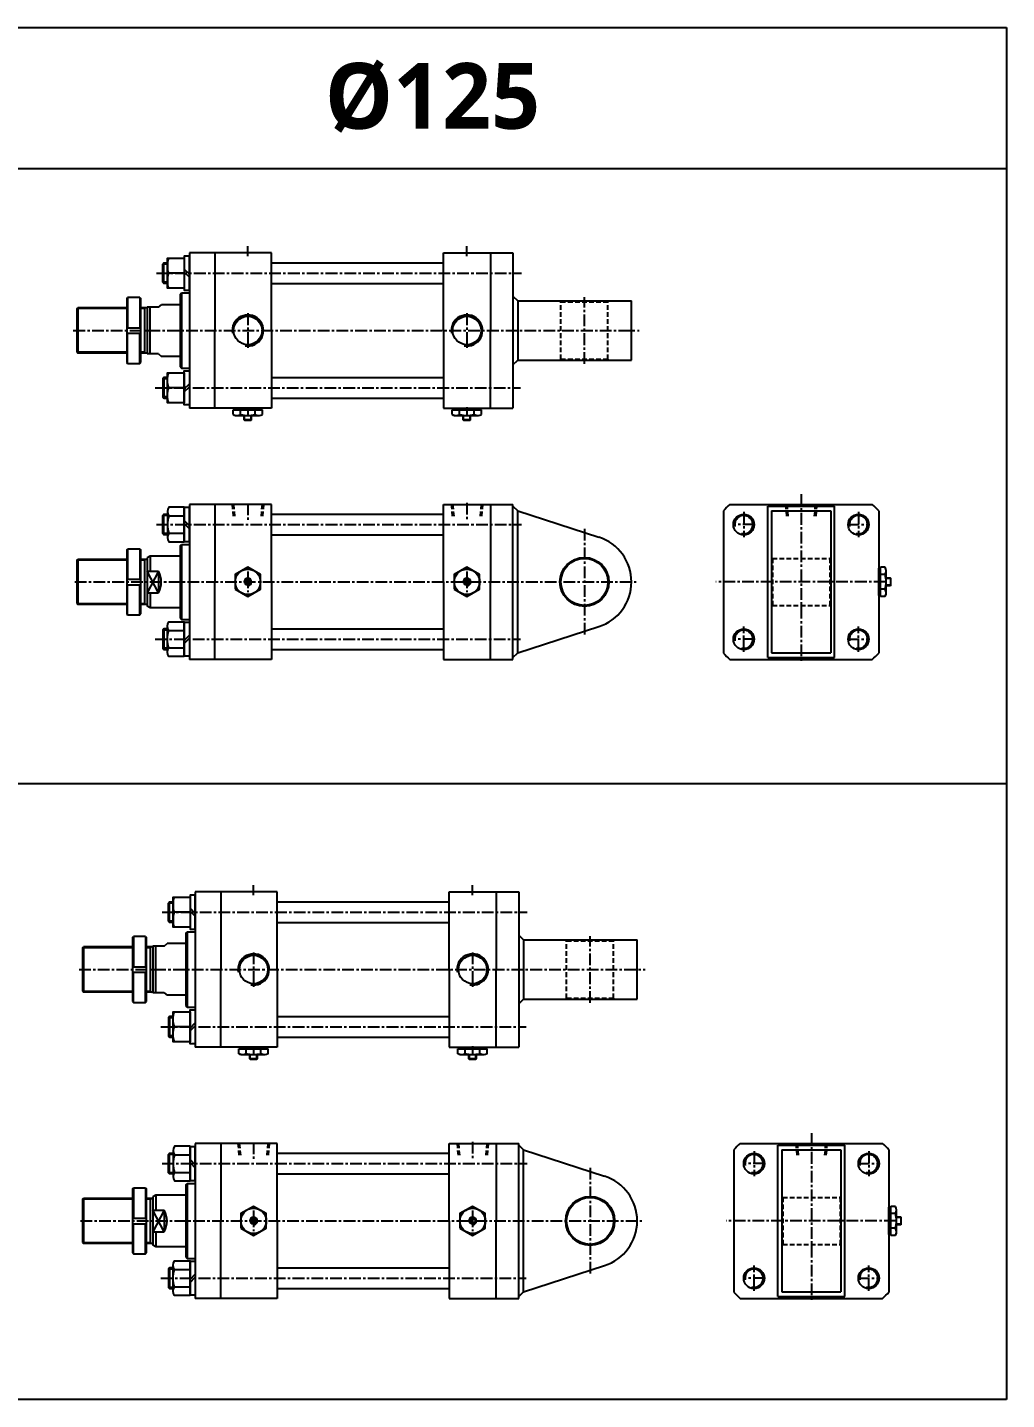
# Model space of a CAD drawing. Extents: x -819 to 9354, y 0 to 4161.
# Drawn here: x 4959 to 6001, y 2700 to 4161 of the extents above; entities that cross this region are included whole.
import ezdxf

# ---------------------------------------------------------------- set-up
doc = ezdxf.new("R2010")
doc.units = 0
doc.header["$LTSCALE"] = 10
doc.header["$MEASUREMENT"] = 0
for name, pattern in [('CENTER', [2, 1.25, -0.25, 0.25, -0.25]), ('CENTERX2', [4, 2.5, -0.5, 0.5, -0.5]), ('HIDDENX2', [0.75, 0.5, -0.25])]:
    doc.linetypes.add(name, pattern=pattern)
doc.layers.get('0').update_dxf_attribs({"linetype": 'CONTINUOUS'})
for name, color, linetype in [('CEN', 1, 'CENTERX2'), ('CENTER', 1, 'CENTER'), ('HID', 2, 'HIDDENX2'), ('Line', 7, 'CONTINUOUS'), ('ML', 7, 'CONTINUOUS')]:
    doc.layers.add(name, color=color, linetype=linetype)
doc.styles.add('문자', font='romans.shx')

msp = doc.modelspace()

# ---------------------------------------------------------------- linework, layer by layer
for p, q in [((2076.3, 4160.6), (6000.6, 4160.6)), ((6000.6, 4160.6), (6000.6, 2700.2)), ((2076.3, 4010.6), (6000.6, 4010.6)), ((6000.6, 3355.4), (0, 3355.4)), ((6000.6, 2700.2), (0, 2700.2))]:
    msp.add_line(p, q)
at = {"color": 7, "linetype": 'Continuous'}
for p, q in [((5178, 3748.5), (5178, 3753.5)), ((5178, 3753.5), (5184.3, 3753.5)), ((5179, 3753.5), (5179, 3755.5)), ((5179, 3755.5), (5208.2, 3755.5)), ((5184.3, 3753.5), (5209.2, 3753.5)), ((5185.8, 3748.5), (5185.8, 3753.5)), ((5201.4, 3748.5), (5201.4, 3753.5)), ((5208.2, 3753.5), (5208.2, 3755.5)), ((5209.2, 3748.5), (5209.2, 3753.5)), ((5411, 3748.5), (5411, 3753.5)), ((5411, 3753.5), (5417.3, 3753.5)), ((5412, 3753.5), (5412, 3755.5)), ((5412, 3755.5), (5441.2, 3755.5)), ((5417.3, 3753.5), (5442.2, 3753.5)), ((5418.8, 3748.5), (5418.8, 3753.5)), ((5434.4, 3748.5), (5434.4, 3753.5)), ((5441.2, 3753.5), (5441.2, 3755.5)), ((5442.2, 3748.5), (5442.2, 3753.5)), ((5181.2, 3747.5), (5206, 3747.5)), ((5189.6, 3747.8), (5189.6, 3747.8)), ((5189.6, 3743), (5189.6, 3747.5)), ((5189.6, 3743), (5190.1, 3742.5)), ((5197.6, 3743), (5189.6, 3743)), ((5190.1, 3742.5), (5197.1, 3742.5)), ((5197.6, 3743), (5197.1, 3742.5)), ((5197.6, 3743), (5197.6, 3747.5)), ((5414.2, 3747.5), (5439, 3747.5)), ((5422.6, 3747.8), (5422.6, 3747.8)), ((5422.6, 3743), (5422.6, 3747.5)), ((5422.6, 3743), (5423.1, 3742.5)), ((5430.6, 3743), (5422.6, 3743)), ((5423.1, 3742.5), (5430.1, 3742.5)), ((5430.6, 3743), (5430.1, 3742.5)), ((5430.6, 3743), (5430.6, 3747.5)), ((5864.6, 3555.8), (5864.6, 3585)), ((5866.6, 3585), (5864.6, 3585)), ((5871.6, 3586), (5866.6, 3586)), ((5866.6, 3561.2), (5866.6, 3586)), ((5871.6, 3578.2), (5866.6, 3578.2)), ((5872.6, 3558), (5872.6, 3582.8)), ((5872.3, 3566.4), (5872.3, 3566.4)), ((5877.1, 3574.4), (5872.6, 3574.4)), ((5877.1, 3566.4), (5872.6, 3566.4)), ((5877.1, 3574.4), (5877.6, 3573.9)), ((5877.1, 3574.4), (5877.1, 3566.4)), ((5877.1, 3566.4), (5877.6, 3566.9)), ((5877.6, 3566.9), (5877.6, 3573.9)), ((5866.6, 3555.8), (5864.6, 3555.8)), ((5871.6, 3562.6), (5866.6, 3562.6)), ((5866.6, 3554.8), (5866.6, 3561.2)), ((5871.6, 3554.8), (5866.6, 3554.8)), ((5184.1, 3068.3), (5184.1, 3073.4)), ((5184.1, 3073.4), (5190.4, 3073.4)), ((5185.1, 3073.4), (5185.1, 3075.4)), ((5185.1, 3075.4), (5214.3, 3075.4)), ((5187.3, 3067.4), (5212.1, 3067.4)), ((5190.4, 3073.4), (5215.3, 3073.4)), ((5191.9, 3068.3), (5191.9, 3073.4)), ((5195.7, 3067.6), (5195.7, 3067.6)), ((5195.7, 3062.9), (5195.7, 3067.4)), ((5203.7, 3062.9), (5203.7, 3067.4)), ((5207.5, 3068.3), (5207.5, 3073.4)), ((5214.3, 3073.4), (5214.3, 3075.4)), ((5215.3, 3068.3), (5215.3, 3073.4)), ((5417.1, 3068.3), (5417.1, 3073.4)), ((5417.1, 3073.4), (5423.4, 3073.4)), ((5418.1, 3073.4), (5418.1, 3075.4)), ((5418.1, 3075.4), (5447.3, 3075.4)), ((5420.3, 3067.4), (5445.1, 3067.4)), ((5423.4, 3073.4), (5448.3, 3073.4)), ((5424.9, 3068.3), (5424.9, 3073.4)), ((5428.7, 3067.6), (5428.7, 3067.6)), ((5428.7, 3062.9), (5428.7, 3067.4)), ((5436.7, 3062.9), (5436.7, 3067.4)), ((5440.5, 3068.3), (5440.5, 3073.4)), ((5447.3, 3073.4), (5447.3, 3075.4)), ((5448.3, 3068.3), (5448.3, 3073.4)), ((5195.7, 3062.9), (5196.2, 3062.4)), ((5203.7, 3062.9), (5195.7, 3062.9)), ((5196.2, 3062.4), (5203.2, 3062.4)), ((5203.7, 3062.9), (5203.2, 3062.4)), ((5428.7, 3062.9), (5429.2, 3062.4)), ((5436.7, 3062.9), (5428.7, 3062.9)), ((5429.2, 3062.4), (5436.2, 3062.4)), ((5436.7, 3062.9), (5436.2, 3062.4)), ((5875.5, 2875.7), (5875.5, 2904.8)), ((5877.5, 2904.8), (5875.5, 2904.8)), ((5882.5, 2905.8), (5877.5, 2905.8)), ((5877.5, 2881), (5877.5, 2905.8)), ((5882.5, 2898.1), (5877.5, 2898.1)), ((5883.5, 2877.8), (5883.5, 2902.7)), ((5888, 2894.3), (5883.5, 2894.3)), ((5888, 2894.3), (5888.5, 2893.8)), ((5888, 2894.3), (5888, 2886.3)), ((5888.5, 2886.8), (5888.5, 2893.8)), ((5882.5, 2882.5), (5877.5, 2882.5)), ((5877.5, 2874.7), (5877.5, 2881)), ((5883.3, 2886.3), (5883.3, 2886.3)), ((5888, 2886.3), (5883.5, 2886.3)), ((5888, 2886.3), (5888.5, 2886.8)), ((5877.5, 2875.7), (5875.5, 2875.7)), ((5882.5, 2874.7), (5877.5, 2874.7))]:
    msp.add_line(p, q, dxfattribs=at)
for points in [[(5180.1, 3562.6), (5193.6, 3554.8), (5207.1, 3562.6), (5207.1, 3578.2), (5193.6, 3586), (5180.1, 3578.2)], [(5413.1, 3562.6), (5426.6, 3554.8), (5440.1, 3562.6), (5440.1, 3578.2), (5426.6, 3586), (5413.1, 3578.2)], [(5192.1, 3572.9), (5190.7, 3570.4), (5192.1, 3567.9), (5195, 3567.9), (5196.5, 3570.4), (5195, 3572.9)], [(5425.1, 3572.9), (5423.7, 3570.4), (5425.1, 3567.9), (5428, 3567.9), (5429.5, 3570.4), (5428, 3572.9)], [(5186.2, 2882.5), (5199.7, 2874.7), (5213.2, 2882.5), (5213.2, 2898.1), (5199.7, 2905.8), (5186.2, 2898.1)], [(5198.2, 2892.8), (5196.8, 2890.3), (5198.2, 2887.8), (5201.1, 2887.8), (5202.6, 2890.3), (5201.1, 2892.8)], [(5419.2, 2882.5), (5432.7, 2874.7), (5446.2, 2882.5), (5446.2, 2898.1), (5432.7, 2905.8), (5419.2, 2898.1)], [(5431.2, 2892.8), (5429.8, 2890.3), (5431.2, 2887.8), (5434.1, 2887.8), (5435.6, 2890.3), (5434.1, 2892.8)]]:
    msp.add_lwpolyline(points, close=True, dxfattribs=at)
for centre, radius in [((5193.6, 3570.4), 13.5), ((5426.6, 3570.4), 13.5), ((5193.6, 3570.4), 3.5), ((5426.6, 3570.4), 3.5), ((5199.7, 2890.3), 13.5), ((5199.7, 2890.3), 3.5), ((5432.7, 2890.3), 13.5), ((5432.7, 2890.3), 3.5)]:
    msp.add_circle(centre, radius, dxfattribs=at)
for centre, radius, start, end in [((5181.2, 3753.1), 5.62, 235.6158, 270), ((5181.9, 3755.7), 8.22, 241.7006, 298.2994), ((5193.6, 3778.9), 31.3, 255.6172, 270.0141), ((5193.6, 3778.9), 31.3, 269.9859, 284.3828), ((5205.3, 3755.7), 8.22, 241.7006, 298.2994), ((5414.2, 3753.1), 5.62, 235.6158, 270), ((5414.9, 3755.7), 8.22, 241.7006, 298.2994), ((5426.6, 3778.9), 31.3, 255.6172, 270.0141), ((5426.6, 3778.9), 31.3, 269.9859, 284.3828), ((5438.3, 3755.7), 8.22, 241.7006, 298.2994), ((5864.3, 3582.1), 8.22, 331.7006, 28.2994), ((5841.2, 3570.4), 31.3, 359.9859, 14.3828), ((5841.2, 3570.4), 31.3, 345.6172, 0.0141), ((5864.3, 3558.7), 8.22, 331.7006, 28.2994), ((5866.9, 3558), 5.62, 325.6158, 0), ((5187.3, 3073), 5.62, 235.6158, 270), ((5188, 3075.6), 8.22, 241.7006, 298.2994), ((5199.7, 3098.7), 31.3, 255.6172, 270.0141), ((5199.7, 3098.7), 31.3, 269.9859, 284.3828), ((5211.4, 3075.6), 8.22, 241.7006, 298.2994), ((5420.3, 3073), 5.62, 235.6158, 270), ((5421, 3075.6), 8.22, 241.7006, 298.2994), ((5432.7, 3098.7), 31.3, 255.6172, 270.0141), ((5432.7, 3098.7), 31.3, 269.9859, 284.3828), ((5444.4, 3075.6), 8.22, 241.7006, 298.2994), ((5875.3, 2901.9), 8.22, 331.7006, 28.2994), ((5852.2, 2890.3), 31.3, 359.9859, 14.3828), ((5852.2, 2890.3), 31.3, 345.6172, 0.0141), ((5875.3, 2878.6), 8.22, 331.7006, 28.2994), ((5877.9, 2877.8), 5.62, 325.6158, 0)]:
    msp.add_arc(centre, radius, start, end, dxfattribs=at)
at = {"layer": 'CEN', "color": 1, "linetype": 'CENTER'}
for p, q in [((5551.6, 3802.5), (5551.6, 3873.5)), ((5551.6, 3627), (5551.6, 3513.9)), ((5557.7, 3122.4), (5557.7, 3193.4)), ((5557.7, 2946.8), (5557.7, 2833.7))]:
    msp.add_line(p, q, dxfattribs=at)
at = {"layer": 'CENTER'}
for p, q in [((5721.1, 3644.9), (5721.1, 3617.9)), ((5843.1, 3644.9), (5843.1, 3617.9)), ((5732.7, 3631.4), (5709.4, 3631.4)), ((5831.4, 3631.4), (5854.7, 3631.4)), ((5721.1, 3495.9), (5721.1, 3522.9)), ((5843.1, 3495.9), (5843.1, 3522.9)), ((5732.7, 3509.4), (5709.4, 3509.4)), ((5831.4, 3509.4), (5854.7, 3509.4)), ((5732, 2964.7), (5732, 2937.8)), ((5854, 2964.7), (5854, 2937.8)), ((5743.7, 2951.3), (5720.3, 2951.3)), ((5842.3, 2951.3), (5865.7, 2951.3)), ((5732, 2815.8), (5732, 2842.7)), ((5854, 2815.8), (5854, 2842.7)), ((5743.7, 2829.3), (5720.3, 2829.3)), ((5842.3, 2829.3), (5865.7, 2829.3))]:
    msp.add_line(p, q, dxfattribs=at)
at = {"layer": 'HID'}
for p, q in [((5525.6, 3869.5), (5526.6, 3868.5)), ((5526.6, 3807.5), (5526.6, 3868.5)), ((5526.6, 3868.5), (5576.6, 3868.5)), ((5577.6, 3869.5), (5576.6, 3868.5)), ((5576.6, 3807.5), (5576.6, 3868.5)), ((5525.6, 3806.5), (5526.6, 3807.5)), ((5526.6, 3807.5), (5576.6, 3807.5)), ((5577.6, 3806.5), (5576.6, 3807.5)), ((5177, 3652.9), (5178.2, 3638.9)), ((5178.4, 3652.9), (5179.7, 3638.9)), ((5208.7, 3652.9), (5207.5, 3638.9)), ((5210.2, 3652.9), (5209, 3638.9)), ((5410, 3652.9), (5411.2, 3638.9)), ((5411.4, 3652.9), (5412.7, 3638.9)), ((5441.7, 3652.9), (5440.5, 3638.9)), ((5443.2, 3652.9), (5442, 3638.9)), ((5765.4, 3652.9), (5766.7, 3638.9)), ((5766.9, 3652.9), (5768.1, 3638.9)), ((5797.2, 3652.9), (5796, 3638.9)), ((5798.7, 3652.9), (5797.5, 3638.9)), ((5750.6, 3596.4), (5751.6, 3595.4)), ((5751.6, 3595.4), (5812.6, 3595.4)), ((5751.6, 3595.4), (5751.6, 3545.4)), ((5813.6, 3596.4), (5812.6, 3595.4)), ((5812.6, 3595.4), (5812.6, 3545.4)), ((5750.6, 3544.4), (5751.6, 3545.4)), ((5751.6, 3545.4), (5812.6, 3545.4)), ((5813.6, 3544.4), (5812.6, 3545.4)), ((5531.7, 3189.4), (5532.7, 3188.4)), ((5532.7, 3127.4), (5532.7, 3188.4)), ((5532.7, 3188.4), (5582.7, 3188.4)), ((5583.7, 3189.4), (5582.7, 3188.4)), ((5582.7, 3127.4), (5582.7, 3188.4)), ((5531.7, 3126.4), (5532.7, 3127.4)), ((5532.7, 3127.4), (5582.7, 3127.4)), ((5583.7, 3126.4), (5582.7, 3127.4)), ((5183.1, 2972.8), (5184.3, 2958.8)), ((5184.5, 2972.8), (5185.8, 2958.8)), ((5214.8, 2972.8), (5213.6, 2958.8)), ((5216.3, 2972.8), (5215.1, 2958.8)), ((5416.1, 2972.8), (5417.3, 2958.8)), ((5417.5, 2972.8), (5418.8, 2958.8)), ((5447.8, 2972.8), (5446.6, 2958.8)), ((5449.3, 2972.8), (5448.1, 2958.8)), ((5776.4, 2972.8), (5777.6, 2958.8)), ((5777.9, 2972.8), (5779.1, 2958.8)), ((5808.2, 2972.8), (5806.9, 2958.8)), ((5809.6, 2972.8), (5808.4, 2958.8)), ((5761.5, 2916.3), (5762.5, 2915.3)), ((5762.5, 2915.3), (5823.5, 2915.3)), ((5762.5, 2915.3), (5762.5, 2865.3)), ((5824.5, 2916.3), (5823.5, 2915.3)), ((5823.5, 2915.3), (5823.5, 2865.3)), ((5761.5, 2864.3), (5762.5, 2865.3)), ((5762.5, 2865.3), (5823.5, 2865.3)), ((5824.5, 2864.3), (5823.5, 2865.3))]:
    msp.add_line(p, q, dxfattribs=at)
at = {"layer": 'Line'}
for p, q in [((5108, 3908.7), (5103, 3908.7)), ((5108, 3889.4), (5103, 3889.4)), ((5064.7, 3861.3), (5011.8, 3861.3)), ((5083.6, 3861.3), (5079.7, 3861.3)), ((5083.6, 3861.3), (5084.9, 3862)), ((5064.7, 3814.8), (5011.8, 3814.8)), ((5083.6, 3814.8), (5079.7, 3814.8)), ((5083.6, 3814.8), (5084.9, 3814)), ((5108, 3786.7), (5103, 3786.7)), ((5108, 3767.4), (5103, 3767.4)), ((5108, 3641.1), (5103, 3641.1)), ((5108, 3621.8), (5103, 3621.8)), ((5064.7, 3593.7), (5011.8, 3593.7)), ((5083.6, 3593.7), (5079.7, 3593.7)), ((5083.6, 3593.7), (5084.9, 3594.4)), ((5098.6, 3558.9), (5086.6, 3582)), ((5098.6, 3582), (5086.6, 3558.9)), ((5064.7, 3547.2), (5011.8, 3547.2)), ((5083.6, 3547.2), (5079.7, 3547.2)), ((5083.6, 3547.2), (5084.9, 3546.4)), ((5108, 3519.1), (5103, 3519.1)), ((5108, 3499.8), (5103, 3499.8)), ((5114.1, 3228.5), (5109.1, 3228.5)), ((5114.1, 3209.2), (5109.1, 3209.2)), ((5070.8, 3181.1), (5017.9, 3181.1)), ((5089.7, 3181.1), (5085.8, 3181.1)), ((5089.7, 3181.1), (5091, 3181.9)), ((5070.8, 3134.6), (5017.9, 3134.6)), ((5089.7, 3134.6), (5085.8, 3134.6)), ((5089.7, 3134.6), (5091, 3133.9)), ((5114.1, 3106.5), (5109.1, 3106.5)), ((5114.1, 3087.2), (5109.1, 3087.2)), ((5114.1, 2960.9), (5109.1, 2960.9)), ((5114.1, 2941.6), (5109.1, 2941.6)), ((5070.8, 2913.5), (5017.9, 2913.5)), ((5089.7, 2913.5), (5085.8, 2913.5)), ((5089.7, 2913.5), (5091, 2914.3)), ((5104.7, 2878.7), (5092.7, 2901.8)), ((5104.7, 2901.8), (5092.7, 2878.7)), ((5070.8, 2867), (5017.9, 2867)), ((5089.7, 2867), (5085.8, 2867)), ((5089.7, 2867), (5091, 2866.3)), ((5114.1, 2838.9), (5109.1, 2838.9)), ((5114.1, 2819.6), (5109.1, 2819.6))]:
    msp.add_line(p, q, dxfattribs=at)
for centre, radius, start, end in [((5193.6, 3838), 16.6, 259.7841, 189.9064), ((5426.6, 3838), 16.6, 259.7841, 189.9064), ((5721.1, 3631.4), 9.65, 254.5871, 191.1), ((5843.1, 3631.4), 9.65, 254.5871, 191.1), ((5721.1, 3509.4), 9.65, 254.5871, 191.1), ((5843.1, 3509.4), 9.65, 254.5871, 191.1), ((5199.7, 3157.9), 16.6, 259.7841, 189.9064), ((5432.7, 3157.9), 16.6, 259.7841, 189.9064), ((5732, 2951.3), 9.65, 254.5871, 191.1), ((5854, 2951.3), 9.65, 254.5871, 191.1), ((5732, 2829.3), 9.65, 254.5871, 191.1), ((5854, 2829.3), 9.65, 254.5871, 191.1)]:
    msp.add_arc(centre, radius, start, end, dxfattribs=at)
at = {"layer": 'ML'}
for p, q in [((5131.6, 3920.5), (5131.6, 3755.5)), ((5158.6, 3920.5), (5131.6, 3920.5)), ((5158.6, 3920.5), (5158.6, 3838)), ((5218.6, 3920.5), (5158.6, 3920.5)), ((5218.6, 3838), (5218.6, 3920.5)), ((5401.6, 3838), (5401.6, 3920.5)), ((5401.6, 3920.5), (5451.6, 3920.5)), ((5451.6, 3920.5), (5451.6, 3838)), ((5451.6, 3920.5), (5475.6, 3920.5)), ((5475.6, 3920.5), (5475.6, 3755.5)), ((5104.3, 3888), (5104.3, 3910)), ((5108, 3912.9), (5108, 3885.2)), ((5126, 3903.4), (5131.6, 3897.8)), ((5126, 3900.2), (5131.6, 3894.6)), ((5218.6, 3910), (5401.6, 3910)), ((5126, 3899), (5109.4, 3899)), ((5218.6, 3888), (5401.6, 3888)), ((5064.7, 3872), (5065.7, 3873)), ((5064.7, 3872), (5064.7, 3804)), ((5065.7, 3873), (5065.7, 3841)), ((5078.7, 3873), (5065.7, 3873)), ((5078.7, 3873), (5078.7, 3841)), ((5078.7, 3873), (5079.7, 3872)), ((5079.7, 3804), (5079.7, 3872)), ((5121.6, 3876.5), (5123.1, 3878)), ((5121.6, 3876.5), (5121.6, 3799.5)), ((5123.1, 3878), (5123.1, 3798)), ((5123.1, 3878), (5131.6, 3878)), ((5475.6, 3874.5), (5480.6, 3869.5)), ((5011.6, 3861), (5012.6, 3862)), ((5011.6, 3861), (5011.6, 3815)), ((5064.7, 3862), (5012.6, 3862)), ((5012.6, 3862), (5012.6, 3814)), ((5086.6, 3862), (5079.7, 3862)), ((5083.6, 3862), (5083.6, 3814)), ((5086.6, 3863), (5086.6, 3813)), ((5098.6, 3863), (5086.6, 3863)), ((5089.6, 3813), (5089.6, 3863)), ((5098.6, 3863), (5101.6, 3865.5)), ((5121.6, 3865.5), (5101.6, 3865.5)), ((5480.6, 3869.5), (5480.6, 3806.5)), ((5480.6, 3869.5), (5601.6, 3869.5)), ((5601.6, 3806.5), (5601.6, 3869.5)), ((5064.7, 3841), (5079.7, 3841)), ((5064.7, 3835), (5079.7, 3835)), ((5065.7, 3803), (5065.7, 3835)), ((5078.7, 3803), (5078.7, 3835)), ((5158.6, 3755.5), (5158.6, 3838)), ((5218.6, 3838), (5218.6, 3755.5)), ((5401.6, 3838), (5401.6, 3755.5)), ((5451.6, 3755.5), (5451.6, 3838)), ((5011.6, 3815), (5012.6, 3814)), ((5064.7, 3814), (5012.6, 3814)), ((5086.6, 3814), (5079.7, 3814)), ((5098.6, 3813), (5086.6, 3813)), ((5098.6, 3813), (5101.6, 3810.5)), ((5064.7, 3804), (5065.7, 3803)), ((5065.7, 3803), (5078.7, 3803)), ((5078.7, 3803), (5079.7, 3804)), ((5121.6, 3810.5), (5101.6, 3810.5)), ((5121.6, 3799.5), (5123.1, 3798)), ((5123.1, 3798), (5131.6, 3798)), ((5475.6, 3801.5), (5480.6, 3806.5)), ((5480.6, 3806.5), (5601.6, 3806.5)), ((5504.7, 3806.5), (5504.7, 3806.5)), ((5104.3, 3788), (5104.3, 3766)), ((5108, 3763.2), (5108, 3790.9)), ((5218.6, 3788), (5401.6, 3788)), ((5126, 3777), (5109.4, 3777)), ((5126, 3775.8), (5131.6, 3781.4)), ((5126, 3772.6), (5131.6, 3778.2)), ((5158.6, 3755.5), (5131.6, 3755.5)), ((5218.6, 3755.5), (5158.6, 3755.5)), ((5218.6, 3766), (5401.6, 3766)), ((5401.6, 3755.5), (5451.6, 3755.5)), ((5451.6, 3755.5), (5475.6, 3755.5)), ((5158.6, 3652.9), (5131.6, 3652.9)), ((5131.6, 3652.9), (5131.6, 3487.9)), ((5218.6, 3652.9), (5158.6, 3652.9)), ((5158.6, 3652.9), (5158.6, 3570.4)), ((5218.6, 3570.4), (5218.6, 3652.9)), ((5401.6, 3652.9), (5451.6, 3652.9)), ((5401.6, 3570.4), (5401.6, 3652.9)), ((5451.6, 3652.9), (5451.6, 3570.4)), ((5451.6, 3652.9), (5475.6, 3652.9)), ((5475.6, 3487.9), (5475.6, 3652.9)), ((5706.3, 3652.9), (5857.8, 3652.9)), ((5104.3, 3620.4), (5104.3, 3642.4)), ((5108, 3645.3), (5108, 3617.6)), ((5109.4, 3640.7), (5126, 3640.7)), ((5218.6, 3642.4), (5401.6, 3642.4)), ((5475.6, 3650.9), (5480.6, 3645.9)), ((5480.6, 3494.9), (5480.6, 3645.9)), ((5480.6, 3645.9), (5567, 3618)), ((5699.6, 3646.2), (5699.6, 3494.7)), ((5746.6, 3489.9), (5746.6, 3650.9)), ((5746.6, 3650.9), (5817.6, 3650.9)), ((5750.6, 3645.9), (5750.6, 3494.9)), ((5750.6, 3645.9), (5813.6, 3645.9)), ((5813.6, 3645.9), (5813.6, 3494.9)), ((5817.6, 3489.9), (5817.6, 3650.9)), ((5864.6, 3646.2), (5864.6, 3494.7)), ((5109.4, 3622.2), (5126, 3622.2)), ((5126, 3635.8), (5131.6, 3630.2)), ((5126, 3632.6), (5131.6, 3627)), ((5121.6, 3608.9), (5123.1, 3610.4)), ((5121.6, 3608.9), (5121.6, 3531.9)), ((5123.1, 3610.4), (5123.1, 3530.4)), ((5123.1, 3610.4), (5131.6, 3610.4)), ((5218.6, 3620.4), (5401.6, 3620.4)), ((5011.6, 3593.4), (5012.6, 3594.4)), ((5011.6, 3593.4), (5011.6, 3547.4)), ((5064.7, 3594.4), (5012.6, 3594.4)), ((5012.6, 3594.4), (5012.6, 3546.4)), ((5064.7, 3604.4), (5065.7, 3605.4)), ((5064.7, 3604.4), (5064.7, 3536.4)), ((5065.7, 3605.4), (5065.7, 3573.4)), ((5078.7, 3605.4), (5065.7, 3605.4)), ((5078.7, 3605.4), (5078.7, 3573.4)), ((5078.7, 3605.4), (5079.7, 3604.4)), ((5079.7, 3536.4), (5079.7, 3604.4)), ((5086.6, 3594.4), (5079.7, 3594.4)), ((5083.6, 3594.4), (5083.6, 3546.4)), ((5089.6, 3597.9), (5086.6, 3596.2)), ((5086.6, 3596.2), (5086.6, 3544.7)), ((5121.6, 3597.9), (5089.6, 3597.9)), ((5089.6, 3597.9), (5089.6, 3582)), ((5086.6, 3582), (5098.6, 3582)), ((5098.6, 3582), (5098.6, 3558.9)), ((5064.7, 3573.4), (5079.7, 3573.4)), ((5064.7, 3567.4), (5079.7, 3567.4)), ((5065.7, 3535.4), (5065.7, 3567.4)), ((5078.7, 3535.4), (5078.7, 3567.4)), ((5158.6, 3487.9), (5158.6, 3570.4)), ((5218.6, 3570.4), (5218.6, 3487.9)), ((5401.6, 3570.4), (5401.6, 3487.9)), ((5451.6, 3487.9), (5451.6, 3570.4)), ((5086.6, 3558.9), (5098.6, 3558.9)), ((5089.6, 3558.9), (5089.6, 3542.9)), ((5011.6, 3547.4), (5012.6, 3546.4)), ((5064.7, 3546.4), (5012.6, 3546.4)), ((5064.7, 3536.4), (5065.7, 3535.4)), ((5065.7, 3535.4), (5078.7, 3535.4)), ((5078.7, 3535.4), (5079.7, 3536.4)), ((5086.6, 3546.4), (5079.7, 3546.4)), ((5089.6, 3542.9), (5086.6, 3544.7)), ((5121.6, 3542.9), (5089.6, 3542.9)), ((5104.3, 3520.4), (5104.3, 3498.4)), ((5108, 3495.6), (5108, 3523.3)), ((5121.6, 3531.9), (5123.1, 3530.4)), ((5123.1, 3530.4), (5131.6, 3530.4)), ((5218.6, 3520.4), (5401.6, 3520.4)), ((5480.6, 3494.9), (5567, 3522.8)), ((5109.4, 3518.7), (5126, 3518.7)), ((5126, 3508.2), (5131.6, 3513.8)), ((5126, 3505), (5131.6, 3510.6)), ((5109.4, 3500.2), (5126, 3500.2)), ((5218.6, 3498.4), (5401.6, 3498.4)), ((5475.6, 3489.9), (5480.6, 3494.9)), ((5750.6, 3494.9), (5813.6, 3494.9)), ((5158.6, 3487.9), (5131.6, 3487.9)), ((5218.6, 3487.9), (5158.6, 3487.9)), ((5401.6, 3487.9), (5451.6, 3487.9)), ((5451.6, 3487.9), (5475.6, 3487.9)), ((5706.3, 3487.9), (5857.8, 3487.9)), ((5746.6, 3489.9), (5817.6, 3489.9)), ((5110.4, 3207.9), (5110.4, 3229.9)), ((5114.1, 3232.7), (5114.1, 3205)), ((5137.7, 3240.4), (5137.7, 3075.4)), ((5164.7, 3240.4), (5137.7, 3240.4)), ((5164.7, 3240.4), (5164.7, 3157.9)), ((5224.7, 3240.4), (5164.7, 3240.4)), ((5224.7, 3157.9), (5224.7, 3240.4)), ((5224.7, 3229.9), (5407.7, 3229.9)), ((5407.7, 3157.9), (5407.7, 3240.4)), ((5407.7, 3240.4), (5457.7, 3240.4)), ((5457.7, 3240.4), (5457.7, 3157.9)), ((5457.7, 3240.4), (5481.7, 3240.4)), ((5481.7, 3240.4), (5481.7, 3075.4)), ((5132.1, 3218.9), (5115.5, 3218.9)), ((5132.1, 3223.2), (5137.7, 3217.6)), ((5132.1, 3220.1), (5137.7, 3214.5)), ((5224.7, 3207.9), (5407.7, 3207.9)), ((5070.8, 3191.9), (5071.8, 3192.9)), ((5070.8, 3191.9), (5070.8, 3123.9)), ((5071.8, 3192.9), (5071.8, 3160.9)), ((5084.8, 3192.9), (5071.8, 3192.9)), ((5084.8, 3192.9), (5084.8, 3160.9)), ((5084.8, 3192.9), (5085.8, 3191.9)), ((5085.8, 3123.9), (5085.8, 3191.9)), ((5104.7, 3182.9), (5107.7, 3185.4)), ((5127.7, 3185.4), (5107.7, 3185.4)), ((5127.7, 3196.4), (5129.2, 3197.9)), ((5127.7, 3196.4), (5127.7, 3119.4)), ((5129.2, 3197.9), (5129.2, 3117.9)), ((5129.2, 3197.9), (5137.7, 3197.9)), ((5481.7, 3194.4), (5486.7, 3189.4)), ((5486.7, 3189.4), (5607.7, 3189.4)), ((5486.7, 3189.4), (5486.7, 3126.4)), ((5607.7, 3126.4), (5607.7, 3189.4)), ((5017.7, 3180.9), (5018.7, 3181.9)), ((5017.7, 3180.9), (5017.7, 3134.9)), ((5070.8, 3181.9), (5018.7, 3181.9)), ((5018.7, 3181.9), (5018.7, 3133.9)), ((5092.7, 3181.9), (5085.8, 3181.9)), ((5089.7, 3181.9), (5089.7, 3133.9)), ((5092.7, 3182.9), (5092.7, 3132.9)), ((5104.7, 3182.9), (5092.7, 3182.9)), ((5095.7, 3132.9), (5095.7, 3182.9)), ((5070.8, 3160.9), (5085.8, 3160.9)), ((5070.8, 3154.9), (5085.8, 3154.9)), ((5071.8, 3122.9), (5071.8, 3154.9)), ((5084.8, 3122.9), (5084.8, 3154.9)), ((5164.7, 3075.4), (5164.7, 3157.9)), ((5224.7, 3157.9), (5224.7, 3075.4)), ((5407.7, 3157.9), (5407.7, 3075.4)), ((5457.7, 3075.4), (5457.7, 3157.9)), ((5017.7, 3134.9), (5018.7, 3133.9)), ((5070.8, 3133.9), (5018.7, 3133.9)), ((5092.7, 3133.9), (5085.8, 3133.9)), ((5104.7, 3132.9), (5092.7, 3132.9)), ((5104.7, 3132.9), (5107.7, 3130.4)), ((5127.7, 3130.4), (5107.7, 3130.4)), ((5481.7, 3121.4), (5486.7, 3126.4)), ((5486.7, 3126.4), (5607.7, 3126.4)), ((5510.8, 3126.4), (5510.8, 3126.4)), ((5070.8, 3123.9), (5071.8, 3122.9)), ((5071.8, 3122.9), (5084.8, 3122.9)), ((5084.8, 3122.9), (5085.8, 3123.9)), ((5114.1, 3083), (5114.1, 3110.7)), ((5127.7, 3119.4), (5129.2, 3117.9)), ((5129.2, 3117.9), (5137.7, 3117.9)), ((5110.4, 3107.9), (5110.4, 3085.9)), ((5132.1, 3096.9), (5115.5, 3096.9)), ((5132.1, 3095.6), (5137.7, 3101.2)), ((5132.1, 3092.5), (5137.7, 3098.1)), ((5224.7, 3107.9), (5407.7, 3107.9)), ((5224.7, 3085.9), (5407.7, 3085.9)), ((5164.7, 3075.4), (5137.7, 3075.4)), ((5224.7, 3075.4), (5164.7, 3075.4)), ((5407.7, 3075.4), (5457.7, 3075.4)), ((5457.7, 3075.4), (5481.7, 3075.4)), ((5114.1, 2965.1), (5114.1, 2937.4)), ((5164.7, 2972.8), (5137.7, 2972.8)), ((5137.7, 2972.8), (5137.7, 2807.8)), ((5224.7, 2972.8), (5164.7, 2972.8)), ((5164.7, 2972.8), (5164.7, 2890.3)), ((5224.7, 2890.3), (5224.7, 2972.8)), ((5407.7, 2972.8), (5457.7, 2972.8)), ((5407.7, 2890.3), (5407.7, 2972.8)), ((5457.7, 2972.8), (5457.7, 2890.3)), ((5457.7, 2972.8), (5481.7, 2972.8)), ((5481.7, 2807.8), (5481.7, 2972.8)), ((5481.7, 2970.8), (5486.7, 2965.8)), ((5486.7, 2814.8), (5486.7, 2965.8)), ((5486.7, 2965.8), (5573.1, 2937.8)), ((5710.5, 2966), (5710.5, 2814.5)), ((5717.3, 2972.8), (5868.8, 2972.8)), ((5757.5, 2809.8), (5757.5, 2970.8)), ((5757.5, 2970.8), (5828.5, 2970.8)), ((5761.5, 2965.8), (5761.5, 2814.8)), ((5761.5, 2965.8), (5824.5, 2965.8)), ((5824.5, 2965.8), (5824.5, 2814.8)), ((5828.5, 2809.8), (5828.5, 2970.8)), ((5875.5, 2966), (5875.5, 2814.5)), ((5110.4, 2940.3), (5110.4, 2962.3)), ((5115.5, 2960.5), (5132.1, 2960.5)), ((5132.1, 2955.6), (5137.7, 2950)), ((5132.1, 2952.5), (5137.7, 2946.9)), ((5224.7, 2962.3), (5407.7, 2962.3)), ((5115.5, 2942), (5132.1, 2942)), ((5224.7, 2940.3), (5407.7, 2940.3)), ((5070.8, 2924.3), (5071.8, 2925.3)), ((5070.8, 2924.3), (5070.8, 2856.3)), ((5071.8, 2925.3), (5071.8, 2893.3)), ((5084.8, 2925.3), (5071.8, 2925.3)), ((5084.8, 2925.3), (5084.8, 2893.3)), ((5084.8, 2925.3), (5085.8, 2924.3)), ((5085.8, 2856.3), (5085.8, 2924.3)), ((5127.7, 2928.8), (5129.2, 2930.3)), ((5127.7, 2928.8), (5127.7, 2851.8)), ((5129.2, 2930.3), (5129.2, 2850.3)), ((5129.2, 2930.3), (5137.7, 2930.3)), ((5017.7, 2913.3), (5018.7, 2914.3)), ((5017.7, 2913.3), (5017.7, 2867.3)), ((5070.8, 2914.3), (5018.7, 2914.3)), ((5018.7, 2914.3), (5018.7, 2866.3)), ((5092.7, 2914.3), (5085.8, 2914.3)), ((5089.7, 2914.3), (5089.7, 2866.3)), ((5095.7, 2917.8), (5092.7, 2916)), ((5092.7, 2916), (5092.7, 2864.5)), ((5127.7, 2917.8), (5095.7, 2917.8)), ((5095.7, 2917.8), (5095.7, 2901.8)), ((5070.8, 2893.3), (5085.8, 2893.3)), ((5092.7, 2901.8), (5104.7, 2901.8)), ((5104.7, 2901.8), (5104.7, 2878.7)), ((5070.8, 2887.3), (5085.8, 2887.3)), ((5071.8, 2855.3), (5071.8, 2887.3)), ((5084.8, 2855.3), (5084.8, 2887.3)), ((5092.7, 2878.7), (5104.7, 2878.7)), ((5095.7, 2878.7), (5095.7, 2862.8)), ((5164.7, 2807.8), (5164.7, 2890.3)), ((5224.7, 2890.3), (5224.7, 2807.8)), ((5407.7, 2890.3), (5407.7, 2807.8)), ((5457.7, 2807.8), (5457.7, 2890.3)), ((5017.7, 2867.3), (5018.7, 2866.3)), ((5070.8, 2866.3), (5018.7, 2866.3)), ((5092.7, 2866.3), (5085.8, 2866.3)), ((5095.7, 2862.8), (5092.7, 2864.5)), ((5127.7, 2862.8), (5095.7, 2862.8)), ((5070.8, 2856.3), (5071.8, 2855.3)), ((5071.8, 2855.3), (5084.8, 2855.3)), ((5084.8, 2855.3), (5085.8, 2856.3)), ((5127.7, 2851.8), (5129.2, 2850.3)), ((5129.2, 2850.3), (5137.7, 2850.3)), ((5110.4, 2840.3), (5110.4, 2818.3)), ((5114.1, 2815.4), (5114.1, 2843.1)), ((5115.5, 2838.5), (5132.1, 2838.5)), ((5132.1, 2828), (5137.7, 2833.6)), ((5224.7, 2840.3), (5407.7, 2840.3)), ((5486.7, 2814.8), (5573.1, 2842.7)), ((5115.5, 2820), (5132.1, 2820)), ((5132.1, 2824.9), (5137.7, 2830.5)), ((5164.7, 2807.8), (5137.7, 2807.8)), ((5224.7, 2807.8), (5164.7, 2807.8)), ((5224.7, 2818.3), (5407.7, 2818.3)), ((5407.7, 2807.8), (5457.7, 2807.8)), ((5457.7, 2807.8), (5481.7, 2807.8)), ((5481.7, 2809.8), (5486.7, 2814.8)), ((5717.3, 2807.8), (5868.8, 2807.8)), ((5757.5, 2809.8), (5828.5, 2809.8)), ((5761.5, 2814.8), (5824.5, 2814.8))]:
    msp.add_line(p, q, dxfattribs=at)
at = {"layer": 'ML', "color": 1, "linetype": 'CENTER'}
for p, q in [((5193.6, 3917.2), (5193.6, 3927.6)), ((5426.6, 3917.2), (5426.6, 3927.6)), ((5096.3, 3899), (5484.7, 3899)), ((5193.6, 3856.3), (5193.6, 3819.7)), ((5426.6, 3856.3), (5426.6, 3819.7)), ((5007.9, 3838), (5610, 3838)), ((5095.1, 3777), (5483.5, 3777)), ((5193.6, 3756.3), (5193.6, 3746.8)), ((5426.6, 3756.3), (5426.6, 3746.8)), ((5193.6, 3654), (5193.6, 3636.5)), ((5426.6, 3654.7), (5426.6, 3636.4)), ((5782.1, 3663.8), (5782.1, 3486.3)), ((5096.3, 3631.4), (5484.7, 3631.4)), ((5193.6, 3581.4), (5193.6, 3559.4)), ((5426.6, 3581.4), (5426.6, 3559.4)), ((5009.4, 3570.4), (5606.5, 3570.4)), ((5871.9, 3570.4), (5691.3, 3570.4)), ((5095.1, 3509.4), (5483.5, 3509.4)), ((5199.7, 3237), (5199.7, 3247.5)), ((5432.7, 3237), (5432.7, 3247.5)), ((5102.4, 3218.9), (5490.8, 3218.9)), ((5199.7, 3176.1), (5199.7, 3139.6)), ((5432.7, 3176.1), (5432.7, 3139.6)), ((5014, 3157.9), (5616.1, 3157.9)), ((5101.2, 3096.9), (5489.6, 3096.9)), ((5199.7, 3076.2), (5199.7, 3066.7)), ((5432.7, 3076.2), (5432.7, 3066.7)), ((5793, 2983.7), (5793, 2806.1)), ((5199.7, 2973.8), (5199.7, 2956.4)), ((5432.7, 2974.5), (5432.7, 2956.3)), ((5102.4, 2951.3), (5490.8, 2951.3)), ((5199.7, 2901.3), (5199.7, 2879.3)), ((5432.7, 2901.3), (5432.7, 2879.3)), ((5015.5, 2890.3), (5612.5, 2890.3)), ((5882.8, 2890.3), (5702.3, 2890.3)), ((5101.2, 2829.3), (5489.6, 2829.3))]:
    msp.add_line(p, q, dxfattribs=at)
at = {"layer": 'ML', "color": 2}
for p, q in [((5190.1, 3747.7), (5190.1, 3747.7)), ((5190.1, 3742.5), (5190.1, 3747.5)), ((5197.1, 3742.5), (5197.1, 3747.5)), ((5423.1, 3747.7), (5423.1, 3747.7)), ((5423.1, 3742.5), (5423.1, 3747.5)), ((5430.1, 3742.5), (5430.1, 3747.5)), ((5872.4, 3566.9), (5872.4, 3566.9)), ((5877.6, 3573.9), (5872.6, 3573.9)), ((5877.6, 3566.9), (5872.6, 3566.9)), ((5196.2, 3067.5), (5196.2, 3067.5)), ((5196.2, 3062.4), (5196.2, 3067.4)), ((5203.2, 3062.4), (5203.2, 3067.4)), ((5429.2, 3067.5), (5429.2, 3067.5)), ((5429.2, 3062.4), (5429.2, 3067.4)), ((5436.2, 3062.4), (5436.2, 3067.4)), ((5888.5, 2893.8), (5883.5, 2893.8)), ((5883.3, 2886.8), (5883.3, 2886.8)), ((5888.5, 2886.8), (5883.5, 2886.8))]:
    msp.add_line(p, q, dxfattribs=at)
at = {"layer": 'ML'}
for points in [[(5126, 3883), (5108, 3883), (5108, 3915), (5126, 3915)], [(5126, 3761), (5108, 3761), (5108, 3793), (5126, 3793)], [(5132.1, 3202.9), (5114.1, 3202.9), (5114.1, 3234.9), (5132.1, 3234.9)], [(5132.1, 3080.9), (5114.1, 3080.9), (5114.1, 3112.9), (5132.1, 3112.9)]]:
    msp.add_lwpolyline(points, close=True, dxfattribs=at)
for points in [[(5109.4, 3883, -0.178633), (5109.4, 3899, -0.178633), (5109.4, 3915)], [(5109.4, 3761, -0.178633), (5109.4, 3777, -0.178633), (5109.4, 3793)], [(5126, 3649.9), (5109.4, 3649.9, 0.309401), (5109.4, 3640.7, 0.154701), (5109.4, 3622.2, 0.309401), (5109.4, 3612.9), (5126, 3612.9), (5126, 3649.9)], [(5126, 3490.9), (5109.4, 3490.9, -0.309401), (5109.4, 3500.2, -0.154701), (5109.4, 3518.7, -0.309401), (5109.4, 3527.9), (5126, 3527.9), (5126, 3490.9)], [(5115.5, 3202.9, -0.178633), (5115.5, 3218.9, -0.178633), (5115.5, 3234.9)], [(5115.5, 3080.9, -0.178633), (5115.5, 3096.9, -0.178633), (5115.5, 3112.9)], [(5132.1, 2969.7), (5115.5, 2969.7, 0.309401), (5115.5, 2960.5, 0.154701), (5115.5, 2942, 0.309401), (5115.5, 2932.8), (5132.1, 2932.8), (5132.1, 2969.7)], [(5132.1, 2810.8), (5115.5, 2810.8, -0.309401), (5115.5, 2820, -0.154701), (5115.5, 2838.5, -0.309401), (5115.5, 2847.7), (5132.1, 2847.7), (5132.1, 2810.8)]]:
    msp.add_lwpolyline(points, format="xyb", dxfattribs=at)
for points in [[(5131.6, 3881), (5131.6, 3917.1), (5126, 3917.1), (5126, 3881), (5131.6, 3881)], [(5108, 3888), (5104.3, 3888), (5103, 3889.4), (5103, 3908.7), (5104.3, 3910), (5108, 3910)], [(5108, 3788), (5104.3, 3788), (5103, 3786.7), (5103, 3767.4), (5104.3, 3766), (5108, 3766)], [(5131.6, 3795.1), (5131.6, 3759), (5126, 3759), (5126, 3795.1), (5131.6, 3795.1)], [(5108, 3620.4), (5104.3, 3620.4), (5103, 3621.8), (5103, 3641.1), (5104.3, 3642.4), (5108, 3642.4)], [(5131.6, 3613.4), (5131.6, 3649.5), (5126, 3649.5), (5126, 3613.4), (5131.6, 3613.4)], [(5108, 3520.4), (5104.3, 3520.4), (5103, 3519.1), (5103, 3499.8), (5104.3, 3498.4), (5108, 3498.4)], [(5131.6, 3527.5), (5131.6, 3491.4), (5126, 3491.4), (5126, 3527.5), (5131.6, 3527.5)], [(5114.1, 3207.9), (5110.4, 3207.9), (5109.1, 3209.2), (5109.1, 3228.5), (5110.4, 3229.9), (5114.1, 3229.9)], [(5137.7, 3200.8), (5137.7, 3236.9), (5132.1, 3236.9), (5132.1, 3200.8), (5137.7, 3200.8)], [(5137.7, 3114.9), (5137.7, 3078.8), (5132.1, 3078.8), (5132.1, 3114.9), (5137.7, 3114.9)], [(5114.1, 3107.9), (5110.4, 3107.9), (5109.1, 3106.5), (5109.1, 3087.2), (5110.4, 3085.9), (5114.1, 3085.9)], [(5137.7, 2933.2), (5137.7, 2969.3), (5132.1, 2969.3), (5132.1, 2933.2), (5137.7, 2933.2)], [(5114.1, 2940.3), (5110.4, 2940.3), (5109.1, 2941.6), (5109.1, 2960.9), (5110.4, 2962.3), (5114.1, 2962.3)], [(5114.1, 2840.3), (5110.4, 2840.3), (5109.1, 2838.9), (5109.1, 2819.6), (5110.4, 2818.3), (5114.1, 2818.3)], [(5137.7, 2847.3), (5137.7, 2811.2), (5132.1, 2811.2), (5132.1, 2847.3), (5137.7, 2847.3)]]:
    msp.add_lwpolyline(points, dxfattribs=at)
for centre, radius in [((5193.6, 3838), 15.1), ((5426.6, 3838), 15.1), ((5721.1, 3631.4), 11), ((5843.1, 3631.4), 11), ((5551.6, 3570.4), 26), ((5551.6, 3570.4), 25), ((5721.1, 3509.4), 11), ((5843.1, 3509.4), 11), ((5199.7, 3157.9), 15.1), ((5432.7, 3157.9), 15.1), ((5732, 2951.3), 11), ((5854, 2951.3), 11), ((5557.7, 2890.3), 26), ((5557.7, 2890.3), 25), ((5732, 2829.3), 11), ((5854, 2829.3), 11)]:
    msp.add_circle(centre, radius, dxfattribs=at)
for centre, radius, start, end in [((5782.1, 3570.4), 112, 132.5568, 137.4432), ((5782.1, 3570.4), 112, 42.5568, 47.4432), ((5551.6, 3570.4), 50, 287.9146, 72.0854), ((5077.8, 3570.4), 23.7, 330.8896, 29.1104), ((5782.1, 3570.4), 112, 222.5568, 227.4432), ((5782.1, 3570.4), 112, 312.5568, 317.4432), ((5793, 2890.3), 112, 132.5568, 137.4432), ((5793, 2890.3), 112, 42.5568, 47.4432), ((5557.7, 2890.3), 50, 287.9146, 72.0854), ((5083.9, 2890.3), 23.7, 330.8896, 29.1104), ((5793, 2890.3), 112, 222.5568, 227.4432), ((5793, 2890.3), 112, 312.5568, 317.4432)]:
    msp.add_arc(centre, radius, start, end, dxfattribs=at)
at = {"layer": 'ML', "color": 2}
for centre in [(5193.6, 3570.4), (5426.6, 3570.4), (5199.7, 2890.3), (5432.7, 2890.3)]:
    msp.add_arc(centre, 4, 270, 180, dxfattribs=at)

# ---------------------------------------------------------------- texts
at = {"insert": (5275.5, 4122.7), "char_height": 70, "attachment_point": 1, "style": '문자'}
msp.add_mtext_dynamic_manual_height_columns('{\\fMalgun Gothic|b1|i0|c129|p50;%%C125}', width=124.533, gutter_width=16, heights=[-75.6], dxfattribs=at)

doc.saveas('drawing.dxf')
